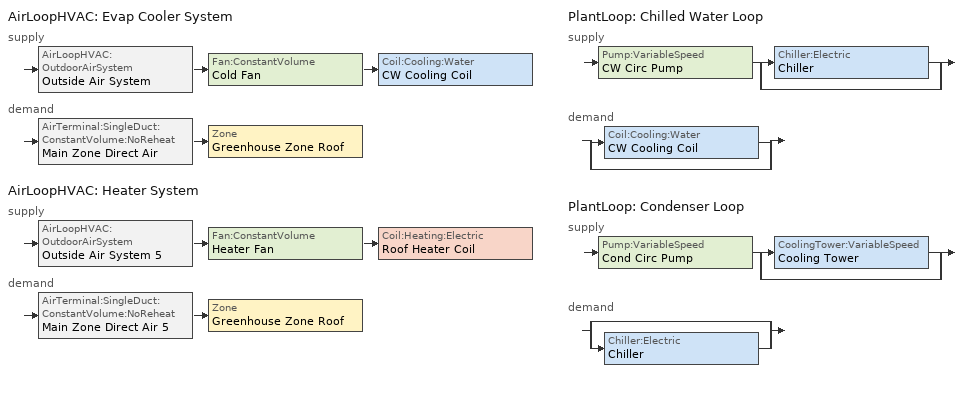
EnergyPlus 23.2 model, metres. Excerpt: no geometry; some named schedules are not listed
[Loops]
AirLoopHVAC 'Evap Cooler System'
 supply: AirLoopHVAC:OutdoorAirSystem 'Outside Air System' > Fan:ConstantVolume 'Cold Fan' > Coil:Cooling:Water 'CW Cooling Coil'
 demand: AirTerminal:SingleDuct:ConstantVolume:NoReheat 'Main Zone Direct Air' > Zone 'Greenhouse Zone Roof'
AirLoopHVAC 'Heater System'
 supply: AirLoopHVAC:OutdoorAirSystem 'Outside Air System 5' > Fan:ConstantVolume 'Heater Fan' > Coil:Heating:Electric 'Roof Heater Coil'
 demand: AirTerminal:SingleDuct:ConstantVolume:NoReheat 'Main Zone Direct Air 5' > Zone 'Greenhouse Zone Roof'
PlantLoop 'Chilled Water Loop'
 supply: Pump:VariableSpeed 'CW Circ Pump' > split
  | Chiller:Electric 'Chiller'
  | bypass
 demand: split
  | Coil:Cooling:Water 'CW Cooling Coil'
  | bypass
PlantLoop 'Condenser Loop'
 supply: Pump:VariableSpeed 'Cond Circ Pump' > split
  | CoolingTower:VariableSpeed 'Cooling Tower'
  | bypass
 demand: split
  | bypass
  | Chiller:Electric 'Chiller'
[AirLoopHVAC]
Name | Design supply air flow rate
Evap Cooler System | 90
Heater System | 12
[AirTerminal:SingleDuct:ConstantVolume:NoReheat] Availability schedule=AlwaysOn
Name | Maximum air flow rate
Main Zone Direct Air | 90
Main Zone Direct Air 5 | 2
[Chiller:Electric]
Chiller: Chilled water outlet temperature lower limit=5; Chiller flow mode=NotModulated; Condenser type=WaterCooled; Design chilled water flow rate=0.02; Design chilled water outlet temperature=6.667; Design condenser fluid flow rate=0.025; Design condenser inlet temperature=29.44; Maximum part load ratio=1; Minimum part load ratio=0.15; Nominal capacity=500000; Nominal cop=5; Optimum part load ratio=0.65; Temperature rise coefficient=2.682759; Coefficient 1 of capacity ratio curve=0.944836; Coefficient 1 of full load ratio curve=0.03303; Coefficient 1 of power ratio curve=1.907846; Coefficient 2 of capacity ratio curve=-0.0570088; Coefficient 2 of full load ratio curve=0.6852; Coefficient 2 of power ratio curve=-1.20499; Coefficient 3 of capacity ratio curve=-0.00185486; Coefficient 3 of full load ratio curve=0.2818; Coefficient 3 of power ratio curve=0.263462
[Coil:Cooling:Water]
CW Cooling Coil: Availability schedule=EastChWaterCoilAvailSched; Design air flow rate=90; Design inlet air humidity ratio=0.014; Design inlet air temperature=18; Design inlet water temperature=7; Design outlet air humidity ratio=0.009; Design outlet air temperature=14; Design water flow rate=0.02; Heat exchanger configuration=CrossFlow; Type of analysis=SimpleAnalysis
[Coil:Heating:Electric]
Roof Heater Coil: Availability schedule=HeatCoilAvail; Efficiency=1; Nominal capacity=100000
[Fan:ConstantVolume]
Name | Availability schedule | Fan total efficiency | Maximum flow rate | Motor efficiency | Motor in airstream fraction | Pressure rise
Cold Fan | AlwaysOn | 0.9 | 90 | 0.9 | 0 | 250
Heater Fan | HeatFanAvail | 1 | 12 | 1 | 1 | 600
[Controller:OutdoorAir] Economizer control action type=ModulateFlow; Economizer control type=NoEconomizer; Lockout type=NoLockout; Minimum limit type=FixedMinimum; Minimum outdoor air flow rate=2
Name | Economizer maximum limit dry bulb temperature | Economizer minimum limit dry bulb temperature | Maximum outdoor air flow rate
Outside Cool Air Controller | 50 | -50 | 90
Outside Heat Air Controller | 19 | 4 | 12
[Controller:WaterCoil]
East CW Coil Controller: Action=Reverse; Actuator variable=Flow; Control variable=Temperature; Controller convergence tolerance=0.0007; Maximum actuated flow=0.02; Minimum actuated flow=0
[CoolingTower:VariableSpeed]
Cooling Tower: Basin heater capacity=450; Basin heater setpoint temperature=4.5; Blowdown calculation mode=ConcentrationRatio; Blowdown concentration ratio=4; Design air flow rate=17; Design fan power=6500; Design water flow rate=0.025; Drift loss percent=0.05; Evaporation loss mode=SaturatedExit; Fan power ratio function of air flow rate ratio curve=CoolingTowerFanRatioCurve; Fraction of tower capacity in free convection regime=0.125; Minimum air flow rate ratio=0.2; Model coefficient=YorkCalc Default Tower Model; Model type=YorkCalcUserDefined
[CoolingTowerPerformance:YorkCalc]
YorkCalc Default Tower Model: Maximum approach temperature=40; Maximum inlet air wet bulb temperature=26.6667; Maximum liquid to gas ratio=8; Maximum range temperature=22.2222; Maximum water flow rate ratio=4; Minimum approach temperature=1.1111; Minimum inlet air wet bulb temperature=-34.4; Minimum range temperature=1.1111; Minimum water flow rate ratio=0.5; Coefficient 1=-0.359741; Coefficient 2=-0.0550536; Coefficient 3=0.00238504; Coefficient 4=0.173927; Coefficient 5=-0.0248474; Coefficient 6=0.000484302; Coefficient 7=-0.00558985; Coefficient 8=0.000577008; Coefficient 9=-1.34243e-05; Coefficient 10=2.84766; Coefficient 11=-0.121765; Coefficient 12=0.00145992; Coefficient 13=1.68043; Coefficient 14=-0.0166921; Coefficient 15=-0.000719053; Coefficient 16=-0.0254852; Coefficient 17=4.87492e-05; Coefficient 18=2.71923e-05; Coefficient 19=-0.0653766; Coefficient 20=-0.00227817; Coefficient 21=0.000250025; Coefficient 22=-0.0910565; Coefficient 23=0.00318176; Coefficient 24=3.86218e-05; Coefficient 25=-0.00342854; Coefficient 26=8.5659e-06; Coefficient 27=-1.51682e-06
[PlantEquipmentList]
Chiller Plant: Chiller, Chiller:Electric
Tower Plant: Cooling Tower, CoolingTower:VariableSpeed
[PlantEquipmentOperation:CoolingLoad] Load range 1 lower limit=0; Load range 1 upper limit=1000000000
Name | Range 1 equipment list
CW Loop Cooling Load | Chiller Plant
Tower Load | Tower Plant
[PlantEquipmentOperationSchemes]
Name | Control scheme 1 | Control scheme 1 schedule
CW Loop Operation | CW Loop Cooling Load | Chiller AlwaysOnSchedule
Tower Loop Operation | Tower Load | Tower AlwaysOnSchedule
[PlantLoop] Fluid type=Water; Load distribution scheme=Optimal; Maximum loop temperature=100; Minimum loop flow rate=0; Minimum loop temperature=3; Plant loop volume=12
Name | Maximum loop flow rate | Plant equipment operation scheme
Chilled Water Loop | 0.02 | CW Loop Operation
Condenser Loop | 0.025 | Tower Loop Operation
[Pump:VariableSpeed] Design minimum flow rate=0; Fraction of motor inefficiencies to fluid stream=0; Pump control type=Intermittent; Coefficient 1 of the part load performance curve=0; Coefficient 2 of the part load performance curve=1; Coefficient 3 of the part load performance curve=0; Coefficient 4 of the part load performance curve=0
Name | Design maximum flow rate | Design power consumption | Design pump head | Motor efficiency
CW Circ Pump | 0.02 | 5000 | 160000 | 0.87
Cond Circ Pump | 0.025 | 5400 | 140000 | 0.9
[Zone equipment]
Greenhouse Zone Roof: Main Zone Direct Air, Main Zone Direct Air 5
[SetpointManager:Scheduled] Control variable=Temperature
Name | Schedule | Setpoint node or nodelist
Heat Loop SPM | Heat Loop SP | Supply Outlet Node 5
Cool Loop SPM | Cool Loop SP | Supply Outlet Node
[Sizing:Zone]
GREENHOUSE ZONE ROOF: Account for dedicated outdoor air system=No; Cooling design air flow method=DesignDayWithLimit; Cooling design air flow rate=0.0005; Heating design air flow method=DesignDay; Heating design air flow rate=0.0005; Zone cooling design supply air humidity ratio=0.009; Zone cooling design supply air temperature=14; Zone cooling design supply air temperature input method=SupplyAirTemperature; Zone cooling sizing factor=1; Zone heating design supply air humidity ratio=0.004; Zone heating design supply air temperature=50; Zone heating design supply air temperature input method=SupplyAirTemperature; Zone heating sizing factor=1
[Schedule:Constant]
Name | Hourly value
AlwaysOn; HeatCoilAvail; HeatFanAvail | 1
Heat Loop SP; Cool Loop SP | 100
